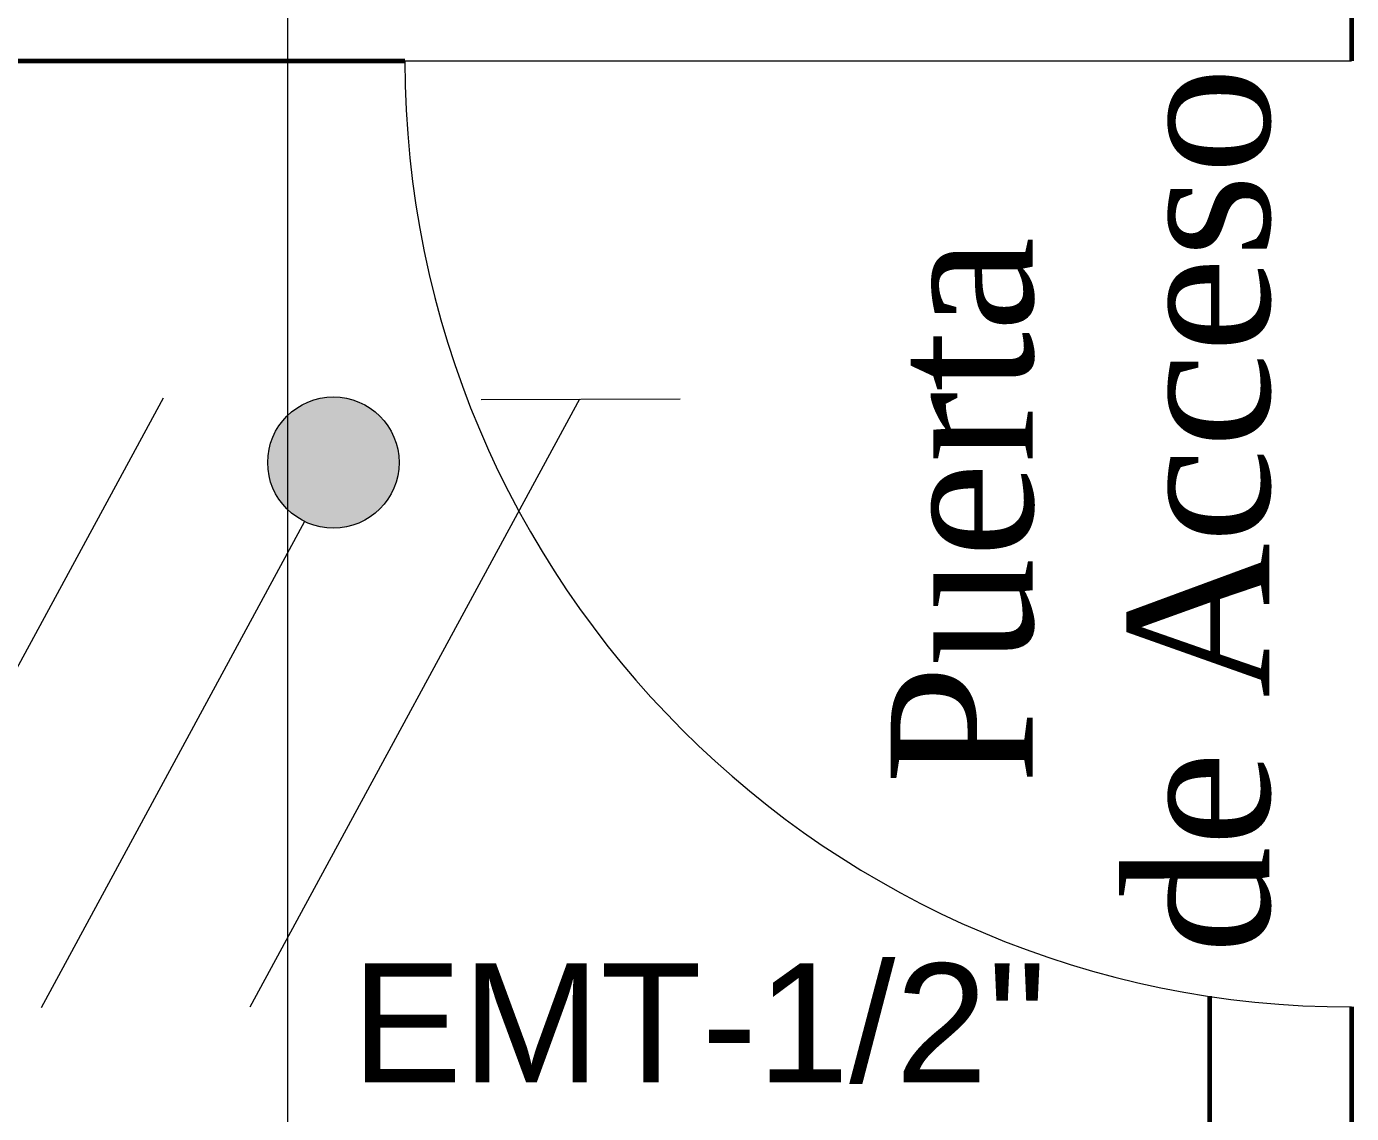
# Model space of a CAD drawing. Header units: metres. Extents: x 29 to 562, y -33 to 369.
# Drawn here: x 299.246 to 300.646, y 177.938 to 179.087 of the extents above; entities that cross this region are included whole.
import ezdxf

# ---------------------------------------------------------------- set-up
doc = ezdxf.new("R2010")
doc.units = ezdxf.units.M
doc.header["$LTSCALE"] = 2
for name, color, linetype, lineweight in [('A-DOOR', 251, 'Continuous', 18), ('Alambrado', 7, 'Continuous', 9), ('S-WALL', 7, 'Continuous', 60), ('TEXTO_ILUMINACION', 7, 'Continuous', 9), ('Tuberia', 1, 'Continuous', 9)]:
    doc.layers.add(name, color=color, linetype=linetype, lineweight=lineweight)
doc.styles.add('ROMANS', font='arial.ttf')
doc.styles.get("Standard").update_dxf_attribs({"font": 'arial.ttf'})

msp = doc.modelspace()

# ---------------------------------------------------------------- hatches: boundary and pattern name
at = {"layer": 'Alambrado', "linetype": 'ByBlock'}
h = msp.add_hatch(color=256, dxfattribs=at)
h.dxf.hatch_style = 1
edge = h.paths.add_edge_path()
edge.add_arc((299.5702, 178.6264), 0.0694, 0, 360)

# ---------------------------------------------------------------- linework, layer by layer
at = {"layer": 'A-DOOR'}
msp.add_line((299.6458, 179.0509), (300.6458, 179.0509), dxfattribs=at)
msp.add_arc((300.6458, 179.0509), 1, 180, 270, dxfattribs=at)
at = {"layer": 'Alambrado', "linetype": 'ByBlock'}
for points in [[(299.3902, 178.6943), (299.0407, 178.0491)], [(299.8301, 178.6935), (299.4819, 178.0508)], [(299.7263, 178.6931), (299.9365, 178.6939)], [(299.5398, 178.564), (299.2613, 178.05)]]:
    msp.add_lwpolyline(points, dxfattribs=at)
msp.add_circle((299.5702, 178.6264), 0.0694, dxfattribs=at)
at = {"layer": 'S-WALL'}
for p, q in [((300.6458, 179.6188), (300.6458, 179.0509)), ((297.6458, 179.0509), (299.6458, 179.0509)), ((300.4958, 178.0622), (300.4958, 176.6188)), ((300.6458, 178.0509), (300.6458, 176.6188))]:
    msp.add_line(p, q, dxfattribs=at)
at = {"layer": 'Tuberia'}
msp.add_line((299.5216, 179.381), (299.5216, 177.1428), dxfattribs=at)

# ---------------------------------------------------------------- texts
at = {"insert": (300.159, 178.5758), "char_height": 0.15, "attachment_point": 2, "rotation": 90}
msp.add_mtext_dynamic_manual_height_columns('{\\fTimes New Roman|b0|i0|c0|p18;Puerta^Jde Acceso}', width=13.41015, gutter_width=12.5, heights=[0], dxfattribs=at)
at = {"layer": 'TEXTO_ILUMINACION', "insert": (299.5892, 178.0969), "char_height": 0.12551, "width": 2.991395, "attachment_point": 1, "style": 'ROMANS'}
msp.add_mtext('EMT-1/2"', dxfattribs=at)

doc.saveas('drawing.dxf')
